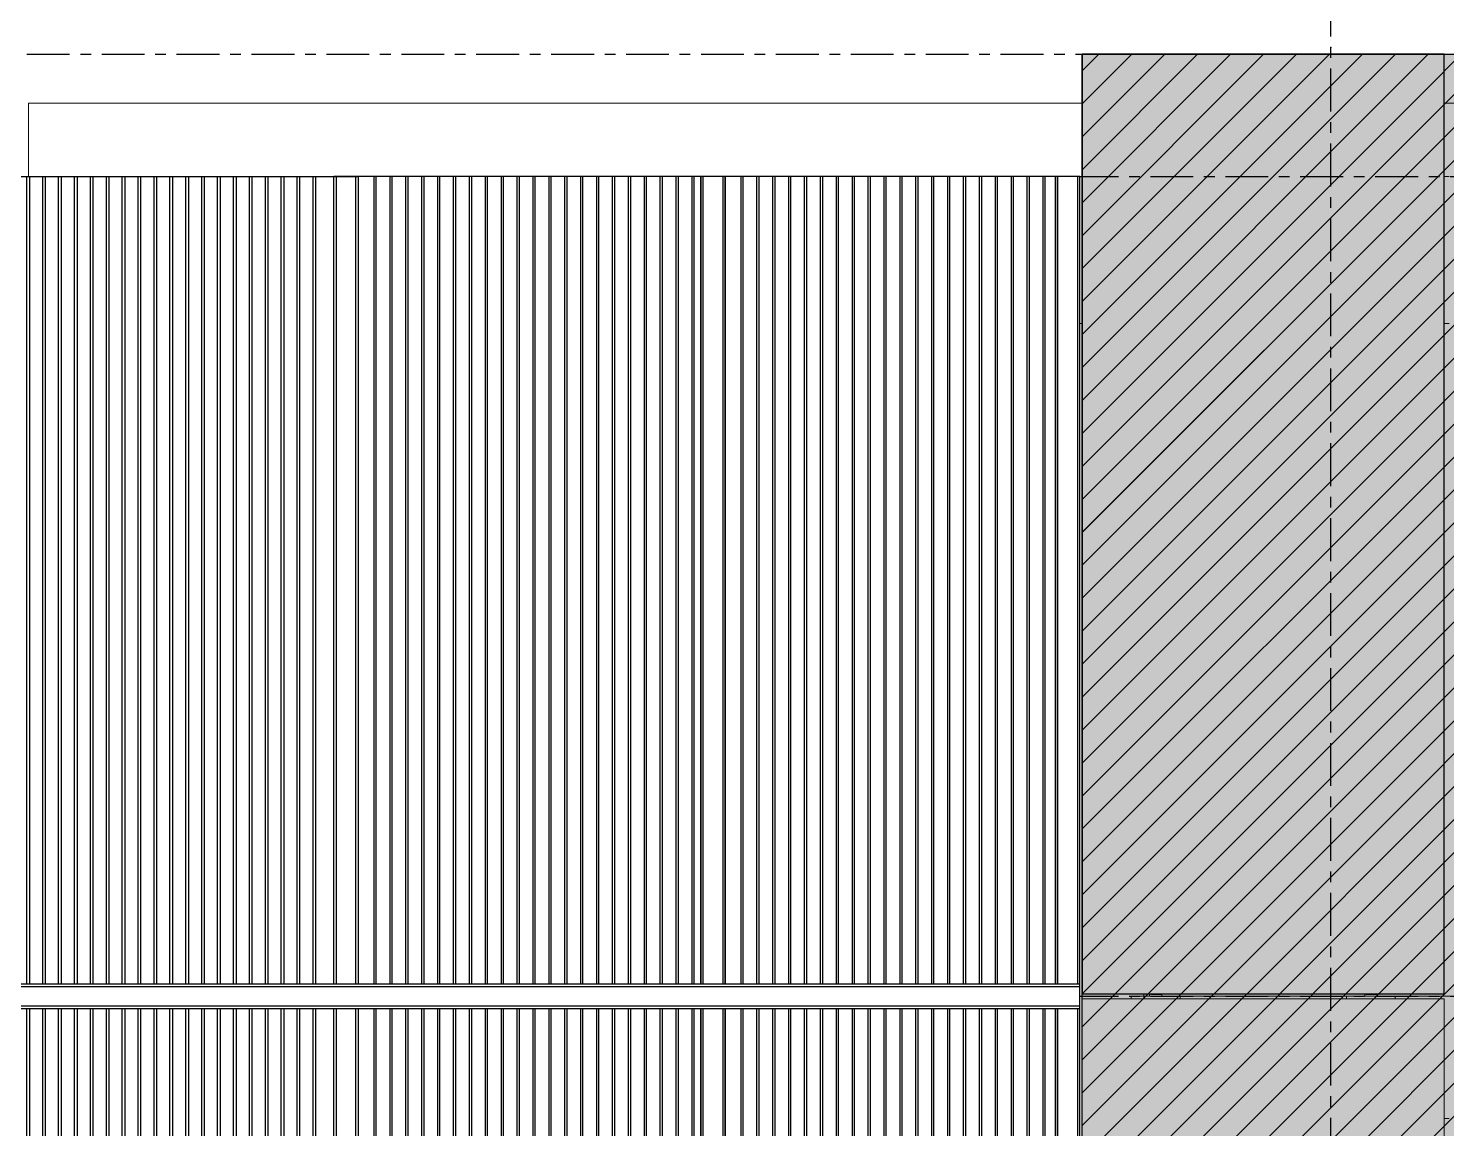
# Model space of a CAD drawing. Header units: millimetres. Extents: x 3774 to 718460, y -768339 to 192544.
# Drawn here: x 355364 to 361163, y -752454 to -747958 of the extents above; entities that cross this region are included whole.
import ezdxf
from ezdxf.enums import TextEntityAlignment as Align

# ---------------------------------------------------------------- set-up
doc = ezdxf.new("R2010")
doc.units = ezdxf.units.MM
doc.set_wipeout_variables(frame=1)
for name, pattern in [('TA_GL_000.70000', [1.925, 0.7, -0.175, 0.175, -0.175, 0.7]), ('XKITLINE00', [0]), ('XKITLINE02', [4, 2, -2])]:
    doc.linetypes.add(name, pattern=pattern)
for name, color, linetype in [('000 - 0_SYM_DWG_GRID-BUBBLE_MAIN_COLOR_1', 7, 'Continuous'), ('000 - 0_SYM_DWG_GRIDLINE_MAIN_COLOR_251', 7, 'Continuous'), ('000 - CONCRETE_COL_HATCH_', 7, 'Continuous'), ('010 - ASPG_EXTR_MAIN_COLOR_2', 7, 'Continuous'), ('010 - ASPG_EXTR_WIPEOUT_', 7, 'Continuous'), ('010 - ASPG_FRAMING_MAIN_COLOR_1', 7, 'Continuous'), ('010 - ASPG_FRAMING_MAIN_COLOR_2', 7, 'Continuous'), ('010 - ASPG_FRAMING_SUB_COLOR_2', 7, 'Continuous'), ('010 - ASPG_FRAMING_WIPEOUT_', 7, 'Continuous')]:
    doc.layers.add(name, color=color, linetype=linetype)
doc.layers.add('Bolt', color=7, linetype='Continuous', lineweight=0)
doc.layers.add('Part', color=7, linetype='Continuous', lineweight=0)
doc.styles.add('ARIAL', font='arial.ttf')
doc.styles.add('TA', font='', dxfattribs={"height": 4.5})
doc.styles.get('TA').set_extended_font_data('Cordia New')

# ---------------------------------------------------------------- blocks, each defined once
blk = doc.blocks.new('*U5902')
at = {"layer": '000 - 0_SYM_DWG_GRIDLINE_MAIN_COLOR_251', "color": 7, "linetype": 'ByBlock', "ltscale": 5}
blk.add_line((10, 0), (-759, 0), dxfattribs=at)
at = {"color": 7, "style": 'TA', "flags": 1}
blk.add_attdef('LOCATION', (6, -6), '', height=4.5, rotation=270, dxfattribs=at)
blk = doc.blocks.new('*U7974')
at = {"layer": '000 - 0_SYM_DWG_GRIDLINE_MAIN_COLOR_251', "color": 7, "linetype": 'ByBlock', "ltscale": 5}
blk.add_line((16, 0), (-354.34, 0), dxfattribs=at)
at = {"layer": '000 - 0_SYM_DWG_GRIDLINE_MAIN_COLOR_251', "color": 7}
blk.add_point((-338.34, 0), dxfattribs=at)
at = {"color": 7, "style": 'TA', "flags": 1}
blk.add_attdef('LOCATION', (6, -6), '', height=4.5, rotation=270, dxfattribs=at)
at = {"layer": '000 - 0_SYM_DWG_GRID-BUBBLE_MAIN_COLOR_1', "color": 7, "style": 'ARIAL'}
blk.add_attdef('GRID-HEAD', text='', height=4, rotation=90, dxfattribs=at).set_placement((34, 0), align=Align.MIDDLE_CENTER)
blk = doc.blocks.new('W-1-PP19-SE-ENT3_20260407-104913_PP19_ENT3_ELE1_DIMS_1')
at = {"layer": '000 - 0_SYM_DWG_GRIDLINE_MAIN_COLOR_251', "color": 7, "linetype": 'TA_GL_000.70000'}
for name, p, xscale, yscale, zscale, rotation in [('*U7974', (0, 101510), 50.00000000000007, 50.00000000000007, 50.00000000000007, 270), ('*U5902', (-27800, 118400), 50.00000000000003, 50.00000000000003, 50.00000000000003, 180), ('*U5902', (-27800, 117900), 50.00000000000003, 50.00000000000003, 50.00000000000003, 180), ('*U5902', (-27800, 114550), 50.00000000000003, 50.00000000000003, 50.00000000000003, 180)]:
    blk.add_blockref(name, p, dxfattribs=dict(at, xscale=xscale, yscale=yscale, zscale=zscale, rotation=rotation))
blk = doc.blocks.new('*A13064188')
at = {"layer": 'Part', "color": 7, "linetype": 'XKITLINE00', "lineweight": 0}
for p, q in [((2425.769529, -31.253462), (2328.969528, -31.253462)), ((2328.969528, -31.253462), (2328.969528, -33.653462)), ((2328.969528, -33.653462), (2363.435963, -33.653462)), ((2375.275963, -33.653462), (2375.435963, -33.653462))]:
    blk.add_line(p, q, dxfattribs=at)
blk = doc.blocks.new('*A13074189')
at = {"layer": 'Part', "color": 7, "linetype": 'XKITLINE00', "lineweight": 0}
for p, q in [((2331.369518, -33.653462), (2363.435963, -33.653462)), ((2331.369518, -38.453462), (2331.369518, -33.653462)), ((2375.275963, -33.653462), (2375.435963, -33.653462)), ((2331.369518, -38.453462), (2363.435963, -38.453462)), ((2375.275963, -38.453462), (2375.435963, -38.453462))]:
    blk.add_line(p, q, dxfattribs=at)
blk = doc.blocks.new('*A13154197')
at = {"layer": 'Part', "color": 7, "linetype": 'XKITLINE00', "lineweight": 0}
for p, q in [((2365.449523, -60.453462), (2365.635964, -60.453462)), ((2365.449523, -60.533462), (2365.449523, -60.453462)), ((2366.035964, -60.453462), (2372.675964, -60.453462)), ((2373.075964, -60.453462), (2377.635964, -60.453462)), ((2378.035964, -60.453462), (2384.675964, -60.453462)), ((2385.075964, -60.453462), (2389.635964, -60.453462)), ((2390.035964, -60.453462), (2396.675964, -60.453462)), ((2397.075964, -60.453462), (2401.635964, -60.453462)), ((2402.035964, -60.453462), (2407.075964, -60.453462)), ((2407.475964, -60.453462), (2408.169525, -60.453462)), ((2408.169525, -60.533462), (2408.169525, -60.453462)), ((2375.275963, -64.453462), (2375.435963, -64.453462)), ((2387.275963, -64.453462), (2387.435963, -64.453462)), ((2399.275963, -64.453462), (2399.435963, -64.453462))]:
    blk.add_line(p, q, dxfattribs=at)
blk = doc.blocks.new('*A13214203')
at = {"layer": 'Part', "color": 7, "linetype": 'XKITLINE00', "lineweight": 0}
for p, q in [((2375.275963, -32.053462), (2363.435963, -32.053462)), ((2363.435963, -32.053462), (2363.435963, -60.373462)), ((2375.275963, -32.053462), (2375.275963, -60.373462)), ((2375.275963, -60.373462), (2363.435963, -60.373462)), ((2375.275963, -60.533462), (2363.435963, -60.533462)), ((2363.435963, -60.533462), (2363.435963, -84.373462)), ((2375.275963, -60.533462), (2375.275963, -84.373462))]:
    blk.add_line(p, q, dxfattribs=at)
blk = doc.blocks.new('*A15364418')
at = {"layer": 'Part', "color": 7, "linetype": 'XKITLINE00', "lineweight": 0}
for p, q in [((2363.049523, -78.053462), (2363.049523, -33.653462)), ((2363.049523, -33.653462), (2363.435963, -33.653462)), ((2365.449523, -60.533462), (2365.449523, -60.373462)), ((2363.049523, -78.053462), (2363.435963, -78.053462))]:
    blk.add_line(p, q, dxfattribs=at)
blk = doc.blocks.new('*A15374419')
at = {"layer": 'Part', "color": 7, "linetype": 'XKITLINE00', "lineweight": 0}
for p, q in [((2328.969518, -78.053462), (2328.969518, -33.653462)), ((2328.969518, -33.653462), (2331.369518, -33.653462)), ((2331.369518, -78.053462), (2331.369518, -33.653462)), ((2328.969518, -78.053462), (2331.369518, -78.053462))]:
    blk.add_line(p, q, dxfattribs=at)
blk = doc.blocks.new('*A15384420')
at = {"layer": 'Part', "color": 7, "linetype": 'XKITLINE00', "lineweight": 0}
for p, q in [((2359.449603, -38.773462), (2358.649603, -38.773462)), ((2358.649603, -44.053462), (2358.649603, -38.773462)), ((2359.449603, -44.053462), (2359.449603, -38.773462)), ((2358.649603, -56.053462), (2358.649603, -44.621462)), ((2359.449603, -56.053462), (2359.449603, -44.621462)), ((2358.649603, -68.053462), (2358.649603, -56.621462)), ((2359.449603, -68.053462), (2359.449603, -56.621462)), ((2358.649603, -80.053462), (2358.649603, -68.621462)), ((2359.449603, -80.053462), (2359.449603, -68.621462)), ((2358.649603, -82.133462), (2358.649603, -80.621462)), ((2359.449603, -82.133462), (2359.449603, -80.621462)), ((2358.649603, -82.133462), (2359.449603, -82.133462))]:
    blk.add_line(p, q, dxfattribs=at)
blk = doc.blocks.new('*A15394421')
at = {"layer": 'Part', "color": 7, "linetype": 'XKITLINE00', "lineweight": 0}
for p, q in [((2335.769518, -38.773462), (2334.969518, -38.773462)), ((2334.969518, -44.053462), (2334.969518, -38.773462)), ((2335.769518, -44.053462), (2335.769518, -38.773462)), ((2334.969518, -56.053462), (2334.969518, -44.621462)), ((2335.769518, -56.053462), (2335.769518, -44.621462)), ((2334.969518, -68.053462), (2334.969518, -56.621462)), ((2335.769518, -68.053462), (2335.769518, -56.621462)), ((2334.969518, -80.053462), (2334.969518, -68.621462)), ((2335.769518, -80.053462), (2335.769518, -68.621462)), ((2334.969518, -82.133462), (2334.969518, -80.621462)), ((2335.769518, -82.133462), (2335.769518, -80.621462)), ((2334.969518, -82.133462), (2335.769518, -82.133462))]:
    blk.add_line(p, q, dxfattribs=at)
blk = doc.blocks.new('*A16154497')
at = {"layer": 'Bolt', "color": 7, "linetype": 'XKITLINE02', "lineweight": 0}
for p, q in [((2329.313525, -56.621462), (2329.313525, -56.573462)), ((2329.313525, -56.621462), (2329.313525, -56.573462)), ((2329.433525, -56.573462), (2329.433525, -56.525462)), ((2329.433525, -56.573462), (2329.433525, -56.525462)), ((2329.489525, -56.684822), (2329.489525, -56.341462)), ((2329.489525, -56.684822), (2329.489525, -56.341462)), ((2329.545525, -56.573462), (2329.545525, -56.525462)), ((2329.545525, -56.573462), (2329.545525, -56.525462)), ((2329.665525, -56.621462), (2329.665525, -56.573462)), ((2329.665525, -56.621462), (2329.665525, -56.573462))]:
    blk.add_line(p, q, dxfattribs=at)
blk = doc.blocks.new('*A16164498')
at = {"layer": 'Bolt', "color": 7, "linetype": 'XKITLINE02', "lineweight": 0}
for p, q in [((2330.193525, -60.293462), (2330.193525, -60.213462)), ((2330.193525, -60.293462), (2330.193525, -60.213462)), ((2330.369525, -60.356822), (2330.369525, -60.013462)), ((2330.369525, -60.356822), (2330.369525, -60.013462)), ((2330.545525, -60.293462), (2330.545525, -60.213462)), ((2330.545525, -60.293462), (2330.545525, -60.213462))]:
    blk.add_line(p, q, dxfattribs=at)
blk = doc.blocks.new('*A16174499')
at = {"layer": 'Bolt', "color": 7, "linetype": 'XKITLINE00', "lineweight": 0}
for p, q in [((2330.369525, -59.821462), (2330.369525, -59.896054)), ((2330.257525, -59.933462), (2330.332117, -59.933462)), ((2330.369525, -60.045462), (2330.369525, -59.97087)), ((2330.481525, -59.933462), (2330.406933, -59.933462))]:
    blk.add_line(p, q, dxfattribs=at)
blk = doc.blocks.new('*A16184500')
at = {"layer": 'Bolt', "color": 7, "linetype": 'XKITLINE02', "lineweight": 0}
for p, q in [((2329.313522, -56.621462), (2329.313522, -56.573462)), ((2329.313522, -56.621462), (2329.313522, -56.573462)), ((2329.433522, -56.573462), (2329.433522, -56.525462)), ((2329.433522, -56.573462), (2329.433522, -56.525462)), ((2329.489522, -56.684822), (2329.489522, -56.341462)), ((2329.489522, -56.684822), (2329.489522, -56.341462)), ((2329.545522, -56.573462), (2329.545522, -56.525462)), ((2329.545522, -56.573462), (2329.545522, -56.525462)), ((2329.665522, -56.621462), (2329.665522, -56.573462)), ((2329.665522, -56.621462), (2329.665522, -56.573462))]:
    blk.add_line(p, q, dxfattribs=at)
blk = doc.blocks.new('*A16194501')
at = {"layer": 'Bolt', "color": 7, "linetype": 'XKITLINE02', "lineweight": 0}
for p, q in [((2330.193526, -60.293462), (2330.193526, -60.213462)), ((2330.193526, -60.293462), (2330.193526, -60.213462)), ((2330.369526, -60.356822), (2330.369526, -60.013462)), ((2330.369526, -60.356822), (2330.369526, -60.013462)), ((2330.545526, -60.293462), (2330.545526, -60.213462)), ((2330.545526, -60.293462), (2330.545526, -60.213462))]:
    blk.add_line(p, q, dxfattribs=at)
blk = doc.blocks.new('*A16204502')
at = {"layer": 'Bolt', "color": 7, "linetype": 'XKITLINE00', "lineweight": 0}
for p, q in [((2330.369526, -59.821462), (2330.369526, -59.896054)), ((2330.257526, -59.933462), (2330.332118, -59.933462)), ((2330.369526, -60.045462), (2330.369526, -59.97087)), ((2330.481526, -59.933462), (2330.406934, -59.933462))]:
    blk.add_line(p, q, dxfattribs=at)
blk = doc.blocks.new('*A16214503')
at = {"layer": 'Bolt', "color": 7, "linetype": 'XKITLINE02', "lineweight": 0}
for p, q in [((2329.433525, -44.573462), (2329.433525, -44.525462)), ((2329.433525, -44.573462), (2329.433525, -44.525462)), ((2329.489525, -44.684822), (2329.489525, -44.341462)), ((2329.489525, -44.684822), (2329.489525, -44.341462)), ((2329.545525, -44.573462), (2329.545525, -44.525462)), ((2329.545525, -44.573462), (2329.545525, -44.525462)), ((2329.313525, -44.621462), (2329.313525, -44.573462)), ((2329.313525, -44.621462), (2329.313525, -44.573462)), ((2329.665525, -44.621462), (2329.665525, -44.573462)), ((2329.665525, -44.621462), (2329.665525, -44.573462))]:
    blk.add_line(p, q, dxfattribs=at)
blk = doc.blocks.new('*A16224504')
at = {"layer": 'Bolt', "color": 7, "linetype": 'XKITLINE02', "lineweight": 0}
for p, q in [((2329.433522, -44.573462), (2329.433522, -44.525462)), ((2329.433522, -44.573462), (2329.433522, -44.525462)), ((2329.489522, -44.684822), (2329.489522, -44.341462)), ((2329.489522, -44.684822), (2329.489522, -44.341462)), ((2329.545522, -44.573462), (2329.545522, -44.525462)), ((2329.545522, -44.573462), (2329.545522, -44.525462)), ((2329.313522, -44.621462), (2329.313522, -44.573462)), ((2329.313522, -44.621462), (2329.313522, -44.573462)), ((2329.665522, -44.621462), (2329.665522, -44.573462)), ((2329.665522, -44.621462), (2329.665522, -44.573462))]:
    blk.add_line(p, q, dxfattribs=at)
blk = doc.blocks.new('*A16394521')
at = {"layer": 'Bolt', "color": 7, "linetype": 'XKITLINE00', "lineweight": 0}
for p, q in [((2330.369526, -38.861462), (2330.369526, -38.936054)), ((2330.257526, -38.973462), (2330.332118, -38.973462)), ((2330.369526, -39.085462), (2330.369526, -39.01087)), ((2330.481526, -38.973462), (2330.406934, -38.973462))]:
    blk.add_line(p, q, dxfattribs=at)
blk = doc.blocks.new('*A16404522')
at = {"layer": 'Bolt', "color": 7, "linetype": 'XKITLINE02', "lineweight": 0}
for p, q in [((2330.193526, -38.613462), (2330.193526, -38.693462)), ((2330.193526, -38.613462), (2330.193526, -38.693462)), ((2330.369526, -38.550102), (2330.369526, -38.893462)), ((2330.369526, -38.550102), (2330.369526, -38.893462)), ((2330.545526, -38.613462), (2330.545526, -38.693462)), ((2330.545526, -38.613462), (2330.545526, -38.693462))]:
    blk.add_line(p, q, dxfattribs=at)
blk = doc.blocks.new('*A16414523')
at = {"layer": 'Bolt', "color": 7, "linetype": 'XKITLINE00', "lineweight": 0}
for p, q in [((2330.369525, -38.861462), (2330.369525, -38.936054)), ((2330.257525, -38.973462), (2330.332117, -38.973462)), ((2330.369525, -39.085462), (2330.369525, -39.01087)), ((2330.481525, -38.973462), (2330.406933, -38.973462))]:
    blk.add_line(p, q, dxfattribs=at)
blk = doc.blocks.new('*A16424524')
at = {"layer": 'Bolt', "color": 7, "linetype": 'XKITLINE02', "lineweight": 0}
for p, q in [((2330.193525, -38.613462), (2330.193525, -38.693462)), ((2330.193525, -38.613462), (2330.193525, -38.693462)), ((2330.369525, -38.550102), (2330.369525, -38.893462)), ((2330.369525, -38.550102), (2330.369525, -38.893462)), ((2330.545525, -38.613462), (2330.545525, -38.693462)), ((2330.545525, -38.613462), (2330.545525, -38.693462))]:
    blk.add_line(p, q, dxfattribs=at)
blk = doc.blocks.new('*A16434525')
at = {"layer": 'Part', "color": 7, "linetype": 'XKITLINE00', "lineweight": 0}
for p, q in [((2362.889518, -56.053462), (2331.529518, -56.053462)), ((2331.529518, -56.573462), (2331.529518, -56.053462)), ((2362.889518, -56.573462), (2362.889518, -56.053462)), ((2362.889518, -56.573462), (2331.529518, -56.573462))]:
    blk.add_line(p, q, dxfattribs=at)
blk = doc.blocks.new('*A16444526')
at = {"layer": 'Part', "color": 7, "linetype": 'XKITLINE00', "lineweight": 0}
for p, q in [((2362.889518, -44.053462), (2331.529518, -44.053462)), ((2331.529518, -44.573462), (2331.529518, -44.053462)), ((2362.889518, -44.573462), (2362.889518, -44.053462)), ((2362.889518, -44.573462), (2331.529518, -44.573462))]:
    blk.add_line(p, q, dxfattribs=at)
blk = doc.blocks.new('*A16454527')
at = {"layer": 'Part', "color": 7, "linetype": 'XKITLINE00', "lineweight": 0}
for p, q in [((2358.649603, -44.573462), (2358.649603, -44.621462)), ((2358.649603, -44.621462), (2359.449603, -44.621462)), ((2359.449603, -44.621462), (2359.449603, -44.573462))]:
    blk.add_line(p, q, dxfattribs=at)
blk = doc.blocks.new('*A16464528')
at = {"layer": 'Part', "color": 7, "linetype": 'XKITLINE00', "lineweight": 0}
for p, q in [((2359.025603, -45.421462), (2359.025603, -44.621462)), ((2359.025603, -44.621462), (2359.073603, -44.621462)), ((2359.025603, -44.861462), (2359.073603, -44.861462)), ((2359.073603, -45.421462), (2359.073603, -44.621462)), ((2359.025603, -45.421462), (2359.073603, -45.421462))]:
    blk.add_line(p, q, dxfattribs=at)
blk = doc.blocks.new('*A16474529')
at = {"layer": 'Part', "color": 7, "linetype": 'XKITLINE00', "lineweight": 0}
for p, q in [((2358.649603, -56.573462), (2358.649603, -56.621462)), ((2359.449603, -56.621462), (2359.449603, -56.573462)), ((2358.649603, -56.621462), (2359.449603, -56.621462))]:
    blk.add_line(p, q, dxfattribs=at)
blk = doc.blocks.new('*A16484530')
at = {"layer": 'Part', "color": 7, "linetype": 'XKITLINE00', "lineweight": 0}
for p, q in [((2359.025603, -57.421462), (2359.025603, -56.621462)), ((2359.025603, -56.621462), (2359.073603, -56.621462)), ((2359.025603, -56.861462), (2359.073603, -56.861462)), ((2359.073603, -57.421462), (2359.073603, -56.621462)), ((2359.025603, -57.421462), (2359.073603, -57.421462))]:
    blk.add_line(p, q, dxfattribs=at)
blk = doc.blocks.new('*A16494531')
at = {"layer": 'Part', "color": 7, "linetype": 'XKITLINE00', "lineweight": 0}
for p, q in [((2365.635964, -60.453462), (2365.635964, -60.373462)), ((2365.635964, -60.453462), (2366.035964, -60.453462)), ((2365.675964, -60.393462), (2365.675964, -60.373462)), ((2366.035964, -60.393462), (2365.675964, -60.393462)), ((2366.035964, -60.453462), (2366.035964, -60.393462))]:
    blk.add_line(p, q, dxfattribs=at)
blk = doc.blocks.new('*A16504532')
at = {"layer": 'Part', "color": 7, "linetype": 'XKITLINE00', "lineweight": 0}
for p, q in [((2365.035964, -60.453462), (2365.635964, -60.453462)), ((2365.035964, -60.533462), (2365.035964, -60.453462)), ((2366.035964, -60.453462), (2366.635964, -60.453462)), ((2366.635964, -60.453462), (2366.635964, -60.533462))]:
    blk.add_line(p, q, dxfattribs=at)
blk = doc.blocks.new('*A16514533')
at = {"layer": 'Part', "color": 7, "linetype": 'XKITLINE00', "lineweight": 0}
for p, q in [((2334.969518, -56.573462), (2334.969518, -56.621462)), ((2335.769518, -56.621462), (2335.769518, -56.573462)), ((2334.969518, -56.621462), (2335.769518, -56.621462))]:
    blk.add_line(p, q, dxfattribs=at)
blk = doc.blocks.new('*A16524534')
at = {"layer": 'Part', "color": 7, "linetype": 'XKITLINE00', "lineweight": 0}
for p, q in [((2335.345518, -57.421462), (2335.345518, -56.621462)), ((2335.345518, -56.621462), (2335.393518, -56.621462)), ((2335.345518, -56.861462), (2335.393518, -56.861462)), ((2335.393518, -57.421462), (2335.393518, -56.621462)), ((2335.345518, -57.421462), (2335.393518, -57.421462))]:
    blk.add_line(p, q, dxfattribs=at)
blk = doc.blocks.new('*A16534535')
at = {"layer": 'Part', "color": 7, "linetype": 'XKITLINE00', "lineweight": 0}
for p, q in [((2334.969518, -44.573462), (2334.969518, -44.621462)), ((2334.969518, -44.621462), (2335.769518, -44.621462)), ((2335.769518, -44.621462), (2335.769518, -44.573462))]:
    blk.add_line(p, q, dxfattribs=at)
blk = doc.blocks.new('*A16544536')
at = {"layer": 'Part', "color": 7, "linetype": 'XKITLINE00', "lineweight": 0}
for p, q in [((2335.345518, -45.421462), (2335.345518, -44.621462)), ((2335.345518, -44.621462), (2335.393518, -44.621462)), ((2335.345518, -44.861462), (2335.393518, -44.861462)), ((2335.393518, -45.421462), (2335.393518, -44.621462)), ((2335.345518, -45.421462), (2335.393518, -45.421462))]:
    blk.add_line(p, q, dxfattribs=at)
blk = doc.blocks.new('*A16754557')
at = {"layer": 'Bolt'}
for points in [[(2358.754, -44.573), (2358.754, -44.525), (2358.866, -44.525), (2358.866, -44.573)], [(2359.234, -44.573), (2359.234, -44.525), (2359.346, -44.525), (2359.346, -44.573)], [(2358.754, -44.621), (2358.754, -44.573), (2358.866, -44.573), (2358.866, -44.621)], [(2359.234, -44.621), (2359.234, -44.573), (2359.346, -44.573), (2359.346, -44.621)]]:
    blk.add_hatch(color=7, dxfattribs=at).paths.add_polyline_path(points, flags=17)
at = {"layer": 'Bolt', "color": 7, "linetype": 'XKITLINE00', "lineweight": 0}
for p, q in [((2358.754, -44.573), (2358.754, -44.525)), ((2358.81, -44.685), (2358.81, -44.341)), ((2358.866, -44.573), (2358.866, -44.525)), ((2359.234, -44.573), (2359.234, -44.525)), ((2359.29, -44.685), (2359.29, -44.341)), ((2359.346, -44.573), (2359.346, -44.525)), ((2358.754, -44.621), (2358.754, -44.573)), ((2358.866, -44.621), (2358.866, -44.573)), ((2359.234, -44.621), (2359.234, -44.573)), ((2359.346, -44.621), (2359.346, -44.573))]:
    blk.add_line(p, q, dxfattribs=at)
blk = doc.blocks.new('*A16764558')
at = {"layer": 'Bolt'}
for points in [[(2358.754, -56.573), (2358.754, -56.525), (2358.866, -56.525), (2358.866, -56.573)], [(2358.754, -56.621), (2358.754, -56.573), (2358.866, -56.573), (2358.866, -56.621)], [(2359.234, -56.573), (2359.234, -56.525), (2359.346, -56.525), (2359.346, -56.573)], [(2359.234, -56.621), (2359.234, -56.573), (2359.346, -56.573), (2359.346, -56.621)]]:
    blk.add_hatch(color=7, dxfattribs=at).paths.add_polyline_path(points, flags=17)
at = {"layer": 'Bolt', "color": 7, "linetype": 'XKITLINE00', "lineweight": 0}
for p, q in [((2358.754, -56.573), (2358.754, -56.525)), ((2358.754, -56.621), (2358.754, -56.573)), ((2358.81, -56.685), (2358.81, -56.341)), ((2358.866, -56.573), (2358.866, -56.525)), ((2358.866, -56.621), (2358.866, -56.573)), ((2359.234, -56.573), (2359.234, -56.525)), ((2359.234, -56.621), (2359.234, -56.573)), ((2359.29, -56.685), (2359.29, -56.341)), ((2359.346, -56.573), (2359.346, -56.525)), ((2359.346, -56.621), (2359.346, -56.573))]:
    blk.add_line(p, q, dxfattribs=at)
blk = doc.blocks.new('*A16774559')
at = {"layer": 'Bolt'}
for points in [[(2335.074, -56.573), (2335.074, -56.525), (2335.186, -56.525), (2335.186, -56.573)], [(2335.074, -56.621), (2335.074, -56.573), (2335.186, -56.573), (2335.186, -56.621)], [(2335.554, -56.573), (2335.554, -56.525), (2335.666, -56.525), (2335.666, -56.573)], [(2335.554, -56.621), (2335.554, -56.573), (2335.666, -56.573), (2335.666, -56.621)]]:
    blk.add_hatch(color=7, dxfattribs=at).paths.add_polyline_path(points, flags=17)
at = {"layer": 'Bolt', "color": 7, "linetype": 'XKITLINE00', "lineweight": 0}
for p, q in [((2335.074, -56.573), (2335.074, -56.525)), ((2335.074, -56.621), (2335.074, -56.573)), ((2335.13, -56.685), (2335.13, -56.341)), ((2335.186, -56.573), (2335.186, -56.525)), ((2335.186, -56.621), (2335.186, -56.573)), ((2335.554, -56.573), (2335.554, -56.525)), ((2335.554, -56.621), (2335.554, -56.573)), ((2335.61, -56.685), (2335.61, -56.341)), ((2335.666, -56.573), (2335.666, -56.525)), ((2335.666, -56.621), (2335.666, -56.573))]:
    blk.add_line(p, q, dxfattribs=at)
blk = doc.blocks.new('*A16784560')
at = {"layer": 'Bolt'}
for points in [[(2335.074, -44.573), (2335.074, -44.525), (2335.186, -44.525), (2335.186, -44.573)], [(2335.554, -44.573), (2335.554, -44.525), (2335.666, -44.525), (2335.666, -44.573)], [(2335.074, -44.621), (2335.074, -44.573), (2335.186, -44.573), (2335.186, -44.621)], [(2335.554, -44.621), (2335.554, -44.573), (2335.666, -44.573), (2335.666, -44.621)]]:
    blk.add_hatch(color=7, dxfattribs=at).paths.add_polyline_path(points, flags=17)
at = {"layer": 'Bolt', "color": 7, "linetype": 'XKITLINE00', "lineweight": 0}
for p, q in [((2335.074, -44.573), (2335.074, -44.525)), ((2335.13, -44.685), (2335.13, -44.341)), ((2335.186, -44.573), (2335.186, -44.525)), ((2335.554, -44.573), (2335.554, -44.525)), ((2335.61, -44.685), (2335.61, -44.341)), ((2335.666, -44.573), (2335.666, -44.525)), ((2335.074, -44.621), (2335.074, -44.573)), ((2335.186, -44.621), (2335.186, -44.573)), ((2335.554, -44.621), (2335.554, -44.573)), ((2335.666, -44.621), (2335.666, -44.573))]:
    blk.add_line(p, q, dxfattribs=at)
blk = doc.blocks.new('*A16904572')
at = {"layer": 'Part', "color": 7, "linetype": 'XKITLINE00', "lineweight": 0}
for p, q in [((2372.075964, -60.453462), (2372.675964, -60.453462)), ((2372.075964, -60.533462), (2372.075964, -60.453462)), ((2373.075964, -60.453462), (2373.675964, -60.453462)), ((2373.675964, -60.453462), (2373.675964, -60.533462))]:
    blk.add_line(p, q, dxfattribs=at)
blk = doc.blocks.new('*A16914573')
at = {"layer": 'Part', "color": 7, "linetype": 'XKITLINE00', "lineweight": 0}
for p, q in [((2372.675964, -60.453462), (2372.675964, -60.373462)), ((2372.675964, -60.453462), (2373.075964, -60.453462)), ((2372.715964, -60.393462), (2372.715964, -60.373462)), ((2373.075964, -60.393462), (2372.715964, -60.393462)), ((2373.075964, -60.453462), (2373.075964, -60.393462))]:
    blk.add_line(p, q, dxfattribs=at)
blk = doc.blocks.new('*A16924574')
at = {"layer": 'Part', "color": 7, "linetype": 'XKITLINE00', "lineweight": 0}
for p, q in [((2334.489518, -38.693462), (2334.489518, -38.613462)), ((2334.489518, -38.613462), (2336.249518, -38.613462)), ((2334.489518, -38.693462), (2336.249518, -38.693462)), ((2336.249518, -38.693462), (2336.249518, -38.613462))]:
    blk.add_line(p, q, dxfattribs=at)
blk = doc.blocks.new('*A16934575')
at = {"layer": 'Part', "color": 7, "linetype": 'XKITLINE00', "lineweight": 0}
for p, q in [((2334.489518, -38.613462), (2334.329518, -38.453462)), ((2336.409518, -38.453462), (2336.249518, -38.613462)), ((2336.249518, -38.613462), (2334.489518, -38.613462))]:
    blk.add_line(p, q, dxfattribs=at)
blk = doc.blocks.new('*A16944576')
at = {"layer": 'Part', "color": 7, "linetype": 'XKITLINE00', "lineweight": 0}
for p, q in [((2335.393518, -38.773462), (2335.393518, -38.693462)), ((2335.433518, -38.773462), (2335.433518, -38.733462)), ((2335.433518, -38.733462), (2335.873518, -38.733462)), ((2335.873518, -38.733462), (2335.873518, -38.693462))]:
    blk.add_line(p, q, dxfattribs=at)
blk = doc.blocks.new('*A16954577')
at = {"layer": 'Part', "color": 7, "linetype": 'XKITLINE00', "lineweight": 0}
for p, q in [((2358.169603, -38.693462), (2358.169603, -38.613462)), ((2358.169603, -38.613462), (2359.929603, -38.613462)), ((2358.169603, -38.693462), (2359.929603, -38.693462)), ((2359.929603, -38.693462), (2359.929603, -38.613462))]:
    blk.add_line(p, q, dxfattribs=at)
blk = doc.blocks.new('*A16964578')
at = {"layer": 'Part', "color": 7, "linetype": 'XKITLINE00', "lineweight": 0}
for p, q in [((2358.169603, -38.613462), (2358.009603, -38.453462)), ((2360.089603, -38.453462), (2359.929603, -38.613462)), ((2359.929603, -38.613462), (2358.169603, -38.613462))]:
    blk.add_line(p, q, dxfattribs=at)
blk = doc.blocks.new('*A16974579')
at = {"layer": 'Part', "color": 7, "linetype": 'XKITLINE00', "lineweight": 0}
for p, q in [((2359.073603, -38.773462), (2359.073603, -38.693462)), ((2359.113603, -38.773462), (2359.113603, -38.733462)), ((2359.113603, -38.733462), (2359.553603, -38.733462)), ((2359.553603, -38.733462), (2359.553603, -38.693462))]:
    blk.add_line(p, q, dxfattribs=at)
blk = doc.blocks.new('*A16984580')
at = {"layer": 'Bolt', "color": 7, "linetype": 'XKITLINE02', "lineweight": 0}
for p, q in [((2335.345518, -38.917462), (2335.393518, -38.917462)), ((2335.393518, -38.917462), (2335.433518, -38.917462)), ((2335.282158, -38.973462), (2335.625518, -38.973462)), ((2335.345518, -39.029462), (2335.393518, -39.029462)), ((2335.393518, -39.029462), (2335.433518, -39.029462))]:
    blk.add_line(p, q, dxfattribs=at)
blk = doc.blocks.new('*A16994581')
at = {"layer": 'Bolt'}
for points in [[(2334.786, -38.613), (2334.786, -38.693), (2334.674, -38.693), (2334.674, -38.613)], [(2336.066, -38.613), (2336.066, -38.693), (2335.954, -38.693), (2335.954, -38.613)]]:
    blk.add_hatch(color=7, dxfattribs=at).paths.add_polyline_path(points, flags=17)
at = {"layer": 'Bolt', "color": 7, "linetype": 'XKITLINE00', "lineweight": 0}
for p, q in [((2334.674, -38.613), (2334.674, -38.693)), ((2334.73, -38.55), (2334.73, -38.893)), ((2334.786, -38.613), (2334.786, -38.693)), ((2335.954, -38.613), (2335.954, -38.693)), ((2336.01, -38.55), (2336.01, -38.893)), ((2336.066, -38.613), (2336.066, -38.693))]:
    blk.add_line(p, q, dxfattribs=at)
blk = doc.blocks.new('*A17004582')
at = {"layer": 'Bolt', "color": 7, "linetype": 'XKITLINE02', "lineweight": 0}
for p, q in [((2359.025603, -38.917462), (2359.073603, -38.917462)), ((2359.073603, -38.917462), (2359.113603, -38.917462)), ((2358.962243, -38.973462), (2359.305603, -38.973462)), ((2359.025603, -39.029462), (2359.073603, -39.029462)), ((2359.073603, -39.029462), (2359.113603, -39.029462))]:
    blk.add_line(p, q, dxfattribs=at)
blk = doc.blocks.new('*A17014583')
at = {"layer": 'Bolt'}
for points in [[(2358.466, -38.613), (2358.466, -38.693), (2358.354, -38.693), (2358.354, -38.613)], [(2359.746, -38.613), (2359.746, -38.693), (2359.634, -38.693), (2359.634, -38.613)]]:
    blk.add_hatch(color=7, dxfattribs=at).paths.add_polyline_path(points, flags=17)
at = {"layer": 'Bolt', "color": 7, "linetype": 'XKITLINE00', "lineweight": 0}
for p, q in [((2358.354, -38.613), (2358.354, -38.693)), ((2358.41, -38.55), (2358.41, -38.893)), ((2358.466, -38.613), (2358.466, -38.693)), ((2359.634, -38.613), (2359.634, -38.693)), ((2359.69, -38.55), (2359.69, -38.893)), ((2359.746, -38.613), (2359.746, -38.693))]:
    blk.add_line(p, q, dxfattribs=at)
blk = doc.blocks.new('*U8561')
at = {"color": 7}
blk.add_wipeout([(0, 0), (1480, 0), (1480, 3840), (0, 3840)], dxfattribs=at)
blk.add_lwpolyline([(0, 0), (1480, 0), (1480, 3840), (0, 3840)], close=True, dxfattribs=at)
blk = doc.blocks.new('W-1-PP19-SE-ENT3_20260407-111149_PP19_ENT3_SE_ELE3')
at = {"color": 7, "lineweight": 0, "xscale": 125, "yscale": 125, "zscale": 125}
for name in ['*A13064188', '*A13214203', '*A15374419', '*A13074189', '*A15364418', '*A16934575', '*A16964578', '*A16424524', '*A16404522', '*A16414523', '*A16394521', '*A16924574', '*A16994581', '*A15394421', '*A16984580', '*A16944576', '*A16954577', '*A17014583', '*A15384420', '*A17004582', '*A16974579', '*A16224504', '*A16214503', '*A16444526', '*A16784560', '*A16754557', '*A16534535', '*A16544536', '*A16454527', '*A16464528', '*A16434525', '*A16184500', '*A16154497', '*A16774559', '*A16764558', '*A16514533', '*A16524534', '*A16474529', '*A16484530', '*A16164498', '*A16194501', '*A16174499', '*A16204502', '*A16504532', '*A13154197', '*A16494531', '*A16904572', '*A16914573']:
    blk.add_blockref(name, (-296446.190625, 122106.68275), dxfattribs=at)
at = {"color": 7}
blk.add_blockref('*U8561', (-1016.69525, 114560), dxfattribs=at)
blk = doc.blocks.new('*U5959')
at = {"color": 7}
blk.add_wipeout([(50, 0), (1450, 0), (1450, 12350), (50, 12350)], dxfattribs=at).dxf.layer = '010 - ASPG_EXTR_WIPEOUT_'
at = {"layer": '010 - ASPG_EXTR_MAIN_COLOR_2', "color": 7}
for points in [[(113.3, 0), (123.5, 0), (123.5, 12350), (113.3, 12350)], [(178.3, 0), (188.5, 0), (188.5, 12350), (178.3, 12350)], [(243.3, 0), (253.5, 0), (253.5, 12350), (243.3, 12350)], [(308.3, 0), (318.5, 0), (318.5, 12350), (308.3, 12350)], [(373.3, 0), (383.5, 0), (383.5, 12350), (373.3, 12350)], [(438.3, 0), (448.5, 0), (448.5, 12350), (438.3, 12350)], [(503.3, 0), (513.5, 0), (513.5, 12350), (503.3, 12350)], [(568.3, 0), (578.5, 0), (578.5, 12350), (568.3, 12350)], [(633.3, 0), (643.5, 0), (643.5, 12350), (633.3, 12350)], [(698.3, 0), (708.5, 0), (708.5, 12350), (698.3, 12350)], [(763.3, 0), (773.5, 0), (773.5, 12350), (763.3, 12350)], [(828.3, 0), (838.5, 0), (838.5, 12350), (828.3, 12350)], [(893.3, 0), (903.5, 0), (903.5, 12350), (893.3, 12350)], [(958.3, 0), (968.5, 0), (968.5, 12350), (958.3, 12350)], [(1023.3, 0), (1033.5, 0), (1033.5, 12350), (1023.3, 12350)], [(1088.3, 0), (1098.5, 0), (1098.5, 12350), (1088.3, 12350)], [(1153.3, 0), (1163.5, 0), (1163.5, 12350), (1153.3, 12350)], [(1218.3, 0), (1228.5, 0), (1228.5, 12350), (1218.3, 12350)], [(1283.3, 0), (1293.5, 0), (1293.5, 12350), (1283.3, 12350)], [(1348.3, 0), (1358.5, 0), (1358.5, 12350), (1348.3, 12350)]]:
    blk.add_lwpolyline(points, close=True, dxfattribs=at)
at = {"layer": '010 - ASPG_FRAMING_SUB_COLOR_2', "color": 7}
blk.add_lwpolyline([(50, 0), (1450, 0), (1450, 12350), (50, 12350)], close=True, dxfattribs=at)
at = {"color": 7}
for points in [[(-50, 0), (50, 0), (50, 12350), (-50, 12350)], [(1450, 0), (1550, 0), (1550, 12350), (1450, 12350)]]:
    blk.add_wipeout(points, dxfattribs=at).dxf.layer = '010 - ASPG_EXTR_WIPEOUT_'
at = {"layer": '010 - ASPG_EXTR_MAIN_COLOR_2', "color": 7}
blk.add_lwpolyline([(1413.3, 0), (1423.5, 0), (1423.5, 12350), (1413.3, 12350)], close=True, dxfattribs=at)
at = {"layer": '010 - ASPG_FRAMING_MAIN_COLOR_1', "color": 7}
for points in [[(-50, 0), (-40, 0), (-40, 12350), (-50, 12350)], [(40, 0), (50, 0), (50, 12350), (40, 12350)], [(1450, 0), (1460, 0), (1460, 12350), (1450, 12350)], [(1540, 0), (1550, 0), (1550, 12350), (1540, 12350)]]:
    blk.add_lwpolyline(points, close=True, dxfattribs=at)
at = {"layer": '010 - ASPG_FRAMING_SUB_COLOR_2', "color": 7}
for points in [[(-50, 0), (50, 0), (50, 12350), (-50, 12350)], [(1450, 0), (1550, 0), (1550, 12350), (1450, 12350)]]:
    blk.add_lwpolyline(points, close=True, dxfattribs=at)
blk = doc.blocks.new('*U5960')
at = {"color": 7}
blk.add_wipeout([(50, 0), (1400, 0), (1400, 12350), (50, 12350)], dxfattribs=at).dxf.layer = '010 - ASPG_EXTR_WIPEOUT_'
at = {"layer": '010 - ASPG_EXTR_MAIN_COLOR_2', "color": 7}
for points in [[(113.3, 0), (123.5, 0), (123.5, 12350), (113.3, 12350)], [(178.3, 0), (188.5, 0), (188.5, 12350), (178.3, 12350)], [(243.3, 0), (253.5, 0), (253.5, 12350), (243.3, 12350)], [(308.3, 0), (318.5, 0), (318.5, 12350), (308.3, 12350)], [(373.3, 0), (383.5, 0), (383.5, 12350), (373.3, 12350)], [(438.3, 0), (448.5, 0), (448.5, 12350), (438.3, 12350)], [(503.3, 0), (513.5, 0), (513.5, 12350), (503.3, 12350)], [(568.3, 0), (578.5, 0), (578.5, 12350), (568.3, 12350)], [(633.3, 0), (643.5, 0), (643.5, 12350), (633.3, 12350)], [(698.3, 0), (708.5, 0), (708.5, 12350), (698.3, 12350)], [(763.3, 0), (773.5, 0), (773.5, 12350), (763.3, 12350)], [(828.3, 0), (838.5, 0), (838.5, 12350), (828.3, 12350)], [(893.3, 0), (903.5, 0), (903.5, 12350), (893.3, 12350)], [(958.3, 0), (968.5, 0), (968.5, 12350), (958.3, 12350)], [(1023.3, 0), (1033.5, 0), (1033.5, 12350), (1023.3, 12350)], [(1088.3, 0), (1098.5, 0), (1098.5, 12350), (1088.3, 12350)], [(1153.3, 0), (1163.5, 0), (1163.5, 12350), (1153.3, 12350)], [(1218.3, 0), (1228.5, 0), (1228.5, 12350), (1218.3, 12350)], [(1283.3, 0), (1293.5, 0), (1293.5, 12350), (1283.3, 12350)], [(1348.3, 0), (1358.5, 0), (1358.5, 12350), (1348.3, 12350)]]:
    blk.add_lwpolyline(points, close=True, dxfattribs=at)
at = {"layer": '010 - ASPG_FRAMING_SUB_COLOR_2', "color": 7}
blk.add_lwpolyline([(50, 0), (1400, 0), (1400, 12350), (50, 12350)], close=True, dxfattribs=at)
at = {"color": 7}
for points in [[(-50, 0), (50, 0), (50, 12350), (-50, 12350)], [(1400, 0), (1500, 0), (1500, 12350), (1400, 12350)]]:
    blk.add_wipeout(points, dxfattribs=at).dxf.layer = '010 - ASPG_EXTR_WIPEOUT_'
at = {"layer": '010 - ASPG_FRAMING_MAIN_COLOR_1', "color": 7}
for points in [[(-50, 0), (-40, 0), (-40, 12350), (-50, 12350)], [(40, 0), (50, 0), (50, 12350), (40, 12350)], [(1400, 0), (1410, 0), (1410, 12350), (1400, 12350)], [(1490, 0), (1500, 0), (1500, 12350), (1490, 12350)]]:
    blk.add_lwpolyline(points, close=True, dxfattribs=at)
at = {"layer": '010 - ASPG_FRAMING_SUB_COLOR_2', "color": 7}
for points in [[(-50, 0), (50, 0), (50, 12350), (-50, 12350)], [(1400, 0), (1500, 0), (1500, 12350), (1400, 12350)]]:
    blk.add_lwpolyline(points, close=True, dxfattribs=at)
blk = doc.blocks.new('*U7965')
at = {"color": 7}
blk.add_wipeout([(0, -40), (4413, -40), (4413, 40), (0, 40)], dxfattribs=at).dxf.layer = '010 - ASPG_FRAMING_WIPEOUT_'
at = {"layer": '010 - ASPG_FRAMING_MAIN_COLOR_2', "color": 7}
blk.add_lwpolyline([(0, -40), (4413, -40), (4413, 40), (0, 40)], close=True, dxfattribs=at)
at = {"color": 7}
for points in [[(0, 40), (4493.8, 40), (4493.8, 50), (0, 50)], [(0, -50), (4493.8, -50), (4493.8, -40), (0, -40)]]:
    blk.add_wipeout(points, dxfattribs=at).dxf.layer = '010 - ASPG_FRAMING_WIPEOUT_'
at = {"layer": '010 - ASPG_FRAMING_MAIN_COLOR_1', "color": 7}
for points in [[(0, 40), (4493.8, 40), (4493.8, 50), (0, 50)], [(0, -50), (4493.8, -50), (4493.8, -40), (0, -40)]]:
    blk.add_lwpolyline(points, close=True, dxfattribs=at)
blk = doc.blocks.new('*U7962')
at = {"color": 7}
blk.add_wipeout([(50, 0), (1416.3, 0), (1416.3, 12350), (50, 12350)], dxfattribs=at).dxf.layer = '010 - ASPG_EXTR_WIPEOUT_'
at = {"layer": '010 - ASPG_EXTR_MAIN_COLOR_2', "color": 7}
for points in [[(125, 0), (135.2, 0), (135.2, 12350), (125, 12350)], [(190, 0), (200.2, 0), (200.2, 12350), (190, 12350)], [(255, 0), (265.2, 0), (265.2, 12350), (255, 12350)], [(320, 0), (330.2, 0), (330.2, 12350), (320, 12350)], [(385, 0), (395.2, 0), (395.2, 12350), (385, 12350)], [(450, 0), (460.2, 0), (460.2, 12350), (450, 12350)], [(515, 0), (525.2, 0), (525.2, 12350), (515, 12350)], [(580, 0), (590.2, 0), (590.2, 12350), (580, 12350)], [(645, 0), (655.2, 0), (655.2, 12350), (645, 12350)], [(710, 0), (720.2, 0), (720.2, 12350), (710, 12350)], [(775, 0), (785.2, 0), (785.2, 12350), (775, 12350)], [(840, 0), (850.2, 0), (850.2, 12350), (840, 12350)], [(905, 0), (915.2, 0), (915.2, 12350), (905, 12350)], [(970, 0), (980.2, 0), (980.2, 12350), (970, 12350)], [(1035, 0), (1045.2, 0), (1045.2, 12350), (1035, 12350)], [(1100, 0), (1110.2, 0), (1110.2, 12350), (1100, 12350)], [(1165, 0), (1175.2, 0), (1175.2, 12350), (1165, 12350)], [(1230, 0), (1240.2, 0), (1240.2, 12350), (1230, 12350)], [(1295, 0), (1305.2, 0), (1305.2, 12350), (1295, 12350)]]:
    blk.add_lwpolyline(points, close=True, dxfattribs=at)
at = {"layer": '010 - ASPG_FRAMING_SUB_COLOR_2', "color": 7}
blk.add_lwpolyline([(50, 0), (1416.3, 0), (1416.3, 12350), (50, 12350)], close=True, dxfattribs=at)
at = {"color": 7}
blk.add_wipeout([(-50, 0), (50, 0), (50, 12350), (-50, 12350)], dxfattribs=at).dxf.layer = '010 - ASPG_EXTR_WIPEOUT_'
at = {"layer": '010 - ASPG_FRAMING_MAIN_COLOR_1', "color": 7}
for points in [[(-50, 0), (-40, 0), (-40, 12350), (-50, 12350)], [(40, 0), (50, 0), (50, 12350), (40, 12350)]]:
    blk.add_lwpolyline(points, close=True, dxfattribs=at)
at = {"layer": '010 - ASPG_FRAMING_SUB_COLOR_2', "color": 7}
blk.add_lwpolyline([(-50, 0), (50, 0), (50, 12350), (-50, 12350)], close=True, dxfattribs=at)
blk = doc.blocks.new('W-1-PP19-SE-ENT3_20260407-131650_PP19_ENT3_ASPG_ELE3')
at = {"color": 7}
blk.add_blockref('*U5959', (-4026, 105550), dxfattribs=at)
at = {"color": 7, "xscale": -1}
blk.add_blockref('*U7962', (-4026, 105550), dxfattribs=at)
at = {"color": 7}
blk.add_blockref('*U5960', (-2526, 105550), dxfattribs=at)
at = {"color": 7, "rotation": 180}
blk.add_blockref('*U7965', (-1026, 114550), dxfattribs=at)
blk = doc.blocks.new('A$Cc95a8f7c')
at = {"layer": '000 - CONCRETE_COL_HATCH_', "transparency": 33554585}
h = blk.add_hatch(dxfattribs=at)
h.set_pattern_fill('AR-CONC', scale=2.5)
h.paths.add_polyline_path([(-9706.691625, -12559.999625), (-14206.257875, -12559.999625), (-14206.257875, -15540), (-24.997375, -15540), (-24.997375, -12559.999625), (-3726.691625, -12559.999625), (-3726.691625, 300), (-9706.691625, 300)])
h = blk.add_hatch(dxfattribs=at)
h.set_pattern_fill('ANSI31', scale=30)
h.paths.add_polyline_path([(-3726.691625, -12559.999625), (-24.997375, -12559.999625), (-24.997375, -15540), (-14206.257875, -15540), (-14206.257875, -12559.999625), (-9706.691625, -12559.999625), (-9706.691625, 300), (-3726.691625, 300)])
at = {"layer": '000 - CONCRETE_COL_HATCH_', "color": 7}
blk.add_lwpolyline([(-3726.691625, -12559.999625), (-24.997375, -12559.999625), (-24.997375, -15540), (-14206.257875, -15540), (-14206.257875, -12559.999625), (-9706.691625, -12559.999625), (-9706.691625, 300), (-3726.691625, 300)], close=True, dxfattribs=at)
blk.add_lwpolyline([(-3726.691625, -12559.999625), (-24.997375, -12559.999625), (-24.997375, -15540), (-14206.257875, -15540), (-14206.257875, -12559.999625), (-9706.691625, -12559.999625), (-9706.691625, 300), (-3726.691625, 300)], close=True, dxfattribs=at)
blk.add_lwpolyline([(-3726.691625, -12559.999625), (-24.997375, -12559.999625), (-24.997375, -15540), (-14206.257875, -15540), (-14206.257875, -12559.999625), (-9706.691625, -12559.999625), (-9706.691625, 300), (-3726.691625, 300)], close=True, dxfattribs=at)
blk.add_lwpolyline([(-3726.691625, -12559.999625), (-24.997375, -12559.999625), (-24.997375, -15540), (-14206.257875, -15540), (-14206.257875, -12559.999625), (-9706.691625, -12559.999625), (-9706.691625, 300), (-3726.691625, 300)], close=True, dxfattribs=at)
blk = doc.blocks.new('W-1-PP19-SE-ENT3_20260407-141310_PP19_ENT3_PRECAST_HATCH')
at = {"color": 7}
blk.add_blockref('A$Cc95a8f7c', (-46357.4, 85502.9), dxfattribs=at)
blk = doc.blocks.new('W-1-PP19-SE-ENT3_20260407-141433PP19_ENT3_PRECAST_HATCH')
at = {"color": 7}
blk.add_blockref('W-1-PP19-SE-ENT3_20260407-141310_PP19_ENT3_PRECAST_HATCH', (55047.4, 32597.1), dxfattribs=at)

msp = doc.modelspace()

# ---------------------------------------------------------------- block references
at = {"color": 7}
msp.add_blockref('W-1-PP19-SE-ENT3_20260407-111149_PP19_ENT3_SE_ELE3', (360689.371, -866463.718), dxfattribs=at)

# ---------------------------------------------------------------- next in the draw order: block references
msp.add_blockref('W-1-PP19-SE-ENT3_20260407-104913_PP19_ENT3_ELE1_DIMS_1', (360689.371, -866463.718), dxfattribs=at)

# ---------------------------------------------------------------- next in the draw order: block references
msp.add_blockref('W-1-PP19-SE-ENT3_20260407-131650_PP19_ENT3_ASPG_ELE3', (360689.371, -866463.718), dxfattribs=at)

# ---------------------------------------------------------------- next in the draw order: block references
for name, p in [('W-1-PP19-SE-ENT3_20260407-141310_PP19_ENT3_PRECAST_HATCH', (415736.722, -833866.64)), ('W-1-PP19-SE-ENT3_20260407-141433PP19_ENT3_PRECAST_HATCH', (360689.371, -866463.718))]:
    msp.add_blockref(name, p, dxfattribs=at)

doc.saveas('drawing.dxf')
